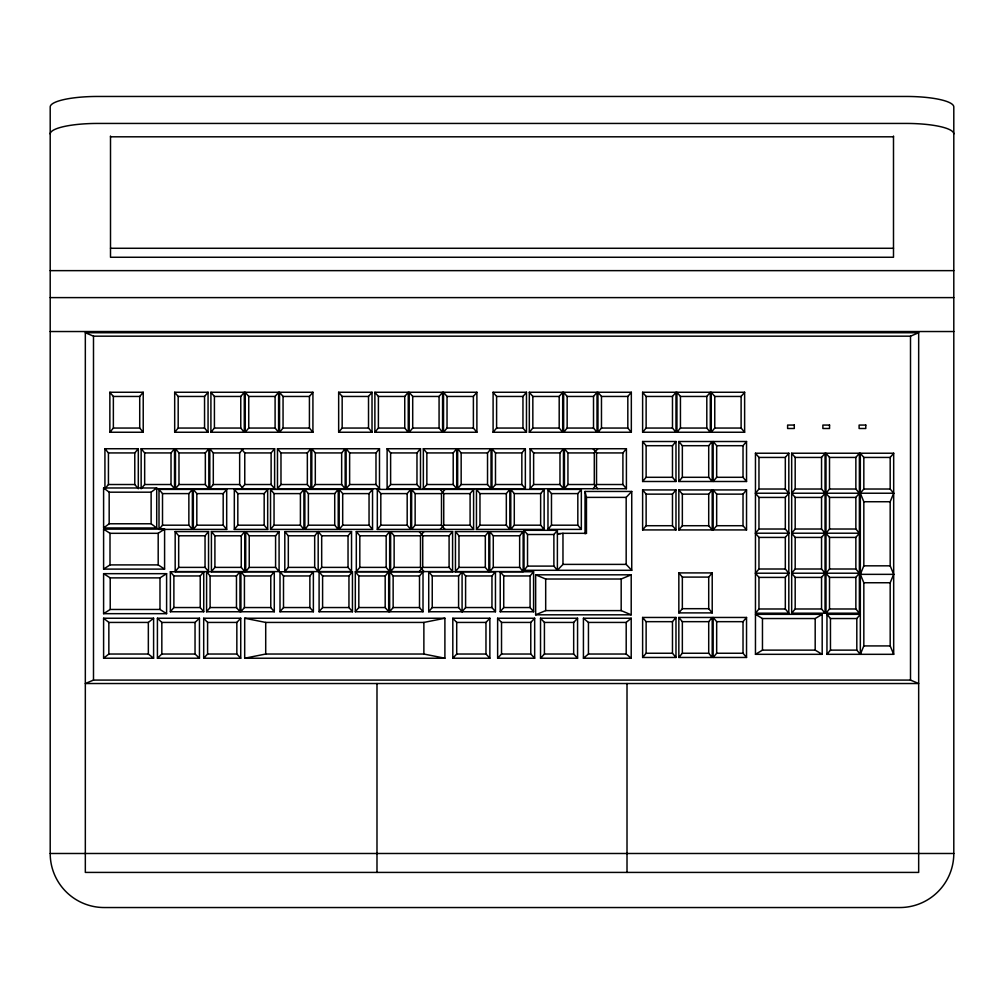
<?xml version="1.0" encoding="UTF-8"?>
<svg xmlns="http://www.w3.org/2000/svg" width="1004" height="1004" viewBox="0 0 1004 1004"><rect width="100%" height="100%" fill="white"/><g stroke="black" fill="none" stroke-linecap="round" stroke-linejoin="round"><path stroke-width="1.5" d="M860.328 574.351L863.829 565.829L863.829 501.736L860.328 493.228L863.829 489.023L863.829 457.435L860.328 453.231L893.685 453.231L893.685 654.319L826.957 654.319L826.957 614.335L860.328 614.335L856.814 618.539L856.814 650.128L860.328 654.319L863.829 645.923L863.829 582.747L860.328 574.351L893.685 574.351L890.184 565.829L890.184 501.736L893.685 493.228L890.184 489.023L890.184 457.435L893.685 453.231M893.685 654.319L890.184 645.923L890.184 582.747L893.685 574.351M109.863 432.247L113.364 428.055L113.364 396.454L109.863 392.263L143.221 392.263L143.221 432.247L109.863 432.247L109.863 392.263M143.221 432.247L139.719 428.055L139.719 396.454L143.221 392.263M104.931 448.738L108.432 452.929L108.432 484.518L104.931 488.722L104.931 448.738L138.301 448.738L138.301 488.722L134.787 484.518L134.787 452.929L138.301 448.738M174.683 432.247L178.185 428.055L178.185 396.454L174.683 392.263L208.054 392.263L208.054 432.247L174.683 432.247L174.683 392.263M208.054 432.247L204.552 428.055L204.552 396.454L208.054 392.263M141.15 448.738L144.664 452.929L144.664 484.518L141.15 488.722L141.15 448.738L174.52 448.738L174.52 488.722L156.323 488.722M174.52 488.722L171.019 484.518L171.019 452.929L174.52 448.738M210.915 432.247L214.417 428.055L214.417 396.454L210.915 392.263L244.273 392.263L244.273 432.247L210.915 432.247L210.915 392.263M244.273 432.247L240.772 428.055L240.772 396.454L244.273 392.263M175.474 488.722L178.976 484.518L178.976 452.929L175.474 448.738L208.845 448.738L208.845 488.722L175.474 488.722L175.474 448.738M208.845 488.722L205.343 484.518L205.343 452.929L208.845 448.738M159.008 529.397L162.51 525.192L162.51 493.604L159.008 489.4L192.366 489.4L192.366 529.397L159.008 529.397L159.008 489.4M192.366 529.397L188.865 525.192L188.865 493.604L192.366 489.4M245.227 432.247L248.741 428.055L248.741 396.454L245.227 392.263L278.597 392.263L278.597 432.247L245.227 432.247L245.227 392.263M278.597 432.247L275.096 428.055L275.096 396.454L278.597 392.263M209.798 488.722L213.3 484.518L213.3 452.929L209.798 448.738L274.619 448.738L274.619 488.722L209.798 488.722L209.798 448.738M243.169 488.722L239.655 484.518L239.655 452.929L243.169 448.738M193.32 529.397L196.822 525.192L196.822 493.604L193.32 489.4L226.691 489.4L226.691 529.397L193.32 529.397L193.32 489.4M226.691 529.397L223.189 525.192L223.189 493.604L226.691 489.4M279.551 432.247L283.053 428.055L283.053 396.454L279.551 392.263L312.922 392.263L312.922 432.247L279.551 432.247L279.551 392.263M312.922 432.247L309.42 428.055L309.42 396.454L312.922 392.263M241.261 488.722L244.763 484.518L244.763 452.929L241.261 448.738M274.619 488.722L271.118 484.518L271.118 452.929L274.619 448.738M175.173 571.577L178.674 567.385L178.674 535.785L175.173 531.593L208.543 531.593L208.543 571.577L175.173 571.577L175.173 531.593M208.543 571.577L205.042 567.385L205.042 535.785L208.543 531.593M234.321 529.397L237.822 525.192L237.822 493.604L234.321 489.4L267.679 489.4L267.679 529.397L234.321 529.397L234.321 489.4M267.679 529.397L264.177 525.192L264.177 493.604L267.679 489.4M170.366 611.75L173.88 607.545L173.88 575.957L170.366 571.753L203.737 571.753L203.737 611.75L170.366 611.75L170.366 571.753M203.737 611.75L200.235 607.545L200.235 575.957L203.737 571.753M277.48 488.722L280.982 484.518L280.982 452.929L277.48 448.738L310.851 448.738L310.851 488.722L277.48 488.722L277.48 448.738M310.851 488.722L307.349 484.518L307.349 452.929L310.851 448.738M211.405 571.577L214.906 567.385L214.906 535.785L211.405 531.593L244.775 531.593L244.775 571.577L211.405 571.577L211.405 531.593M244.775 571.577L241.261 567.385L241.261 535.785L244.775 531.593M338.662 432.247L342.163 428.055L342.163 396.454L338.662 392.263L372.02 392.263L372.02 432.247L338.662 432.247L338.662 392.263M372.02 432.247L368.518 428.055L368.518 396.454L372.02 392.263M270.54 529.397L274.042 525.192L274.042 493.604L270.54 489.4L303.911 489.4L303.911 529.397L270.54 529.397L270.54 489.4M303.911 529.397L300.409 525.192L300.409 493.604L303.911 489.4M206.598 611.75L210.1 607.545L210.1 575.957L206.598 571.753L239.969 571.753L239.969 611.75L206.598 611.75L206.598 571.753M239.969 611.75L236.467 607.545L236.467 575.957L239.969 571.753M311.805 488.722L315.306 484.518L315.306 452.929L311.805 448.738L345.175 448.738L345.175 488.722L311.805 488.722L311.805 448.738M345.175 488.722L341.661 484.518L341.661 452.929L345.175 448.738M245.716 571.577L249.23 567.385L249.23 535.785L245.716 531.593L279.087 531.593L279.087 571.577L245.716 571.577L245.716 531.593M279.087 571.577L275.585 567.385L275.585 535.785L279.087 531.593M374.881 432.247L378.395 428.055L378.395 396.454L374.881 392.263L408.251 392.263L408.251 432.247L374.881 432.247L374.881 392.263M408.251 432.247L404.75 428.055L404.75 396.454L408.251 392.263M304.865 529.397L308.366 525.192L308.366 493.604L304.865 489.4L338.235 489.4L338.235 529.397L304.865 529.397L304.865 489.4M338.235 529.397L334.721 525.192L334.721 493.604L338.235 489.4M240.922 611.75L244.424 607.545L244.424 575.957L240.922 571.753L274.28 571.753L274.28 611.75L240.922 611.75L240.922 571.753M274.28 611.75L270.779 607.545L270.779 575.957L274.28 571.753M346.129 488.722L349.63 484.518L349.63 452.929L346.129 448.738L379.487 448.738L379.487 488.722L346.129 488.722L346.129 448.738M379.487 488.722L375.985 484.518L375.985 452.929L379.487 448.738M284.81 571.577L288.311 567.385L288.311 535.785L284.81 531.593L351.538 531.593L351.538 571.577L284.81 571.577L284.81 531.593M314.679 535.785L318.18 531.593L321.682 535.785L321.682 567.385L318.18 571.577L314.679 567.385L314.679 535.785L288.311 535.785M409.205 432.247L412.707 428.055L412.707 396.454L409.205 392.263L442.576 392.263L442.576 432.247L409.205 432.247L409.205 392.263M442.576 432.247L439.074 428.055L439.074 396.454L442.576 392.263M339.189 529.397L342.69 525.192L342.69 493.604L339.189 489.4L372.547 489.4L372.547 529.397L339.189 529.397L339.189 489.4M372.547 529.397L369.045 525.192L369.045 493.604L372.547 489.4M280.003 611.75L283.505 607.545L283.505 575.957L280.003 571.753L313.373 571.753L313.373 611.75L280.003 611.75L280.003 571.753M313.373 611.75L309.872 607.545L309.872 575.957L313.373 571.753M351.538 571.577L348.037 567.385L348.037 535.785L351.538 531.593M387.117 488.722L390.619 484.518L390.619 452.929L387.117 448.738L420.488 448.738L420.488 488.722L387.117 488.722L387.117 448.738M420.488 488.722L416.974 484.518L416.974 452.929L420.488 448.738M443.53 432.247L447.031 428.055L447.031 396.454L443.53 392.263L476.887 392.263L476.887 432.247L443.53 432.247L443.53 392.263M476.887 432.247L473.386 428.055L473.386 396.454L476.887 392.263M377.316 529.397L380.817 525.192L380.817 493.604L377.316 489.4L410.686 489.4L410.686 529.397L377.316 529.397L377.316 489.4M410.686 529.397L407.185 525.192L407.185 493.604L410.686 489.4M319.096 611.75L322.598 607.545L322.598 575.957L319.096 571.753L352.454 571.753L352.454 611.75L319.096 611.75L319.096 571.753M352.454 611.75L348.953 607.545L348.953 575.957L352.454 571.753M423.349 488.722L426.851 484.518L426.851 452.929L423.349 448.738L456.707 448.738L456.707 488.722L423.349 488.722L423.349 448.738M456.707 488.722L453.206 484.518L453.206 452.929L456.707 448.738M389.677 571.577L356.307 571.577L359.808 567.385L359.808 535.785L356.307 531.593L389.677 531.593L389.64 611.75L423.01 611.75L423.01 571.753L389.64 571.753M389.64 611.75L393.141 607.545L393.141 575.957L386.176 567.385L386.176 535.785L389.677 531.593M411.64 529.397L415.141 525.192L415.141 493.604L411.64 489.4L473.599 489.4L473.599 529.397L411.64 529.397L411.64 489.4M444.998 529.397L441.496 525.192L441.496 493.604L444.998 489.4M493.102 432.247L496.603 428.055L496.603 396.454L493.102 392.263L526.472 392.263L526.472 432.247L493.102 432.247L493.102 392.263M526.472 432.247L522.958 428.055L522.958 396.454L526.472 392.263M457.661 488.722L461.162 484.518L461.162 452.929L457.661 448.738L491.031 448.738L491.031 488.722L457.661 488.722L457.661 448.738M491.031 488.722L487.53 484.518L487.53 452.929L491.031 448.738M355.316 611.75L358.817 607.545L358.817 575.957L355.316 571.753L388.686 571.753L388.686 611.75L355.316 611.75L355.316 571.753M388.686 611.75L385.185 607.545L385.185 575.957L388.686 571.753M390.631 571.577L394.133 567.385L394.133 535.785L390.631 531.593L452.591 531.593L452.591 571.577L390.631 571.577L390.631 531.593M424.002 571.577L420.488 567.385L420.488 535.785L424.002 531.593M440.241 529.397L443.743 525.192L443.743 493.604L440.241 489.4M473.599 529.397L470.098 525.192L470.098 493.604L473.599 489.4M529.321 432.247L532.835 428.055L532.835 396.454L529.321 392.263L562.692 392.263L562.692 432.247L529.321 432.247L529.321 392.263M562.692 432.247L559.19 428.055L559.19 396.454L562.692 392.263M419.233 571.577L422.734 567.385L422.734 535.785L419.233 531.593M452.591 571.577L449.089 567.385L449.089 535.785L452.591 531.593M491.985 488.722L495.487 484.518L495.487 452.929L491.985 448.738L525.356 448.738L525.356 488.722L491.985 488.722L491.985 448.738M525.356 488.722L521.842 484.518L521.842 452.929L525.356 448.738M423.01 611.75L419.509 607.545L419.509 575.957L423.01 571.753M476.461 529.397L479.962 525.192L479.962 493.604L476.461 489.4L509.831 489.4L509.831 529.397L476.461 529.397L476.461 489.4M509.831 529.397L506.33 525.192L506.33 493.604L509.831 489.4M563.646 432.247L567.147 428.055L567.147 396.454L563.646 392.263L597.016 392.263L597.016 432.247L563.646 432.247L563.646 392.263M597.016 432.247L593.515 428.055L593.515 396.454L597.016 392.263M455.452 571.577L458.966 567.385L458.966 535.785L455.452 531.593L488.822 531.593L488.822 571.577L455.452 571.577L455.452 531.593M488.822 571.577L485.321 567.385L485.321 535.785L488.822 531.593M530.112 488.722L533.626 484.518L533.626 452.929L530.112 448.738L563.482 448.738L563.482 488.722L530.112 488.722L530.112 448.738M563.482 488.722L559.981 484.518L559.981 452.929L563.482 448.738M428.721 611.75L432.235 607.545L432.235 575.957L428.721 571.753L495.461 571.753L495.461 611.75L428.721 611.75L428.721 571.753M458.59 575.957L462.091 571.753L465.592 575.957L465.592 607.545L462.091 611.75L458.59 607.545L458.59 575.957L432.235 575.957M510.785 529.397L514.286 525.192L514.286 493.604L510.785 489.4L544.155 489.4L544.155 529.397L510.785 529.397L510.785 489.4M544.155 529.397L540.641 525.192L540.641 493.604L544.155 489.4M597.97 432.247L601.471 428.055L601.471 396.454L597.97 392.263L631.328 392.263L631.328 432.247L597.97 432.247L597.97 392.263M631.328 432.247L627.826 428.055L627.826 396.454L631.328 392.263M489.776 571.577L493.278 567.385L493.278 535.785L489.776 531.593L523.147 531.593L523.147 571.577L489.776 571.577L489.776 531.593M523.147 571.577L519.645 567.385L519.645 535.785L523.147 531.593M564.436 488.722L567.938 484.518L567.938 452.929L564.436 448.738L626.408 448.738L626.408 488.722L564.436 488.722L564.436 448.738M597.807 488.722L594.305 484.518L594.305 452.929L597.807 448.738M495.461 611.75L491.96 607.545L491.96 575.957L495.461 571.753M547.971 529.397L551.472 525.192L551.472 493.604L547.971 489.4L581.329 489.4L581.329 529.397L547.971 529.397L547.971 489.4M581.329 529.397L577.827 525.192L577.827 493.604L581.329 489.4M524.025 570.297L527.527 566.105L527.527 534.504L524.025 530.313L557.383 530.313L557.383 570.297L562.968 564.386L562.968 533.312L586.462 533.312L586.462 497.382L585.031 491.458L631.742 491.458L631.742 570.297L524.025 570.297L524.025 530.313M557.383 570.297L553.882 566.105L553.882 534.504L557.383 530.313M593.038 488.722L596.539 484.518L596.539 452.929L593.038 448.738M626.408 488.722L622.907 484.518L622.907 452.929L626.408 448.738M642.623 432.247L646.124 428.055L646.124 396.454L642.623 392.263L675.981 392.263L675.981 432.247L642.623 432.247L642.623 392.263M675.981 432.247L672.479 428.055L672.479 396.454L675.981 392.263M500.23 611.75L503.732 607.545L503.732 575.957L500.23 571.753L533.588 571.753L533.588 611.75L500.23 611.75L500.23 571.753M533.588 611.75L530.087 607.545L530.087 575.957L533.588 571.753M676.934 432.247L680.436 428.055L680.436 396.454L676.934 392.263L710.305 392.263L710.305 432.247L676.934 432.247L676.934 392.263M710.305 432.247L706.803 428.055L706.803 396.454L710.305 392.263M642.623 481.493L646.124 477.302L646.124 445.701L642.623 441.509L675.981 441.509L675.981 481.493L642.623 481.493L642.623 441.509M675.981 481.493L672.479 477.302L672.479 445.701L675.981 441.509M711.259 432.247L714.76 428.055L714.76 396.454L711.259 392.263L744.629 392.263L744.629 432.247L711.259 432.247L711.259 392.263M744.629 432.247L741.115 428.055L741.115 396.454L744.629 392.263M678.842 481.493L682.343 477.302L682.343 445.701L678.842 441.509L712.212 441.509L712.212 481.493L678.842 481.493L678.842 441.509M712.212 481.493L708.711 477.302L708.711 445.701L712.212 441.509M642.623 529.924L646.124 525.719L646.124 494.131L642.623 489.927L675.981 489.927L675.981 529.924L642.623 529.924L642.623 489.927M675.981 529.924L672.479 525.719L672.479 494.131L675.981 489.927M713.166 481.493L716.668 477.302L716.668 445.701L713.166 441.509L746.537 441.509L746.537 481.493L713.166 481.493L713.166 441.509M746.537 481.493L743.023 477.302L743.023 445.701L746.537 441.509M678.842 529.924L682.343 525.719L682.343 494.131L678.842 489.927L712.212 489.927L712.212 529.924L678.842 529.924L678.842 489.927M712.212 529.924L708.711 525.719L708.711 494.131L712.212 489.927M713.166 529.924L716.668 525.719L716.668 494.131L713.166 489.927L746.537 489.927L746.537 529.924L713.166 529.924L713.166 489.927M746.537 529.924L743.023 525.719L743.023 494.131L746.537 489.927M755.46 613.193L758.961 608.989L758.961 577.4L755.46 573.209L758.961 569.004L758.961 537.416L755.46 533.212L758.961 529.02L758.961 497.419L755.46 493.228L758.961 489.023L758.961 457.435L755.46 453.231L788.818 453.231L788.818 613.193L755.46 613.193L755.46 453.231M788.818 613.193L785.316 608.989L785.316 577.4L788.818 573.209L785.316 569.004L785.316 537.416L788.818 533.212L785.316 529.02L785.316 497.419L788.818 493.228L785.316 489.023L785.316 457.435L788.818 453.231M678.842 612.892L682.343 608.688L682.343 577.099L678.842 572.907L712.212 572.907L712.212 612.892L678.842 612.892L678.842 572.907M712.212 612.892L708.711 608.688L708.711 577.099L712.212 572.907M642.623 657.457L646.124 653.253L646.124 621.664L642.623 617.46L675.981 617.46L675.981 657.457L642.623 657.457L642.623 617.46M675.981 657.457L672.479 653.253L672.479 621.664L675.981 617.46M791.679 613.193L795.181 608.989L795.181 577.4L791.679 573.209L795.181 569.004L795.181 537.416L791.679 533.212L795.181 529.02L795.181 497.419L791.679 493.228L795.181 489.023L795.181 457.435L791.679 453.231L825.05 453.231L825.05 613.193L791.679 613.193L791.679 453.231M825.05 613.193L821.548 608.989L821.548 577.4L825.05 573.209L821.548 569.004L821.548 537.416L825.05 533.212L821.548 529.02L821.548 497.419L825.05 493.228L821.548 489.023L821.548 457.435L825.05 453.231M678.842 657.457L682.343 653.253L682.343 621.664L678.842 617.46L712.212 617.46L712.212 657.457L678.842 657.457L678.842 617.46M712.212 657.457L708.711 653.253L708.711 621.664L712.212 617.46M826.003 613.193L829.505 608.989L829.505 577.4L826.003 573.209L829.505 569.004L829.505 537.416L826.003 533.212L829.505 529.02L829.505 497.419L826.003 493.228L829.505 489.023L829.505 457.435L826.003 453.231L859.374 453.231L859.374 613.193L826.003 613.193L826.003 453.231M859.374 613.193L855.86 608.989L855.86 577.4L859.374 573.209L855.86 569.004L855.86 537.416L859.374 533.212L855.86 529.02L855.86 497.419L859.374 493.228L855.86 489.023L855.86 457.435L859.374 453.231M713.166 657.457L716.668 653.253L716.668 621.664L713.166 617.46L746.537 617.46L746.537 657.457L713.166 657.457L713.166 617.46M746.537 657.457L743.023 653.253L743.023 621.664L746.537 617.46M826.957 654.319L830.459 650.128L830.459 618.539L826.957 614.335M203.699 658.222L207.59 654.031L207.59 622.43L203.699 618.238L240.734 618.238L240.734 658.222L203.699 658.222L203.699 618.238M240.734 658.222L236.844 654.031L236.844 622.43L240.734 618.238M452.817 658.222L456.707 654.031L456.707 622.43L452.817 618.238L489.864 618.238L489.864 658.222L452.817 658.222L452.817 618.238M489.864 658.222L485.974 654.031L485.974 622.43L489.864 618.238M497.633 658.222L501.523 654.031L501.523 622.43L497.633 618.238L534.668 618.238L534.668 658.222L497.633 658.222L497.633 618.238M534.668 658.222L530.777 654.031L530.777 622.43L534.668 618.238M540.528 658.222L544.419 654.031L544.419 622.43L540.528 618.238L577.564 618.238L577.564 658.222L540.528 658.222L540.528 618.238M577.564 658.222L573.673 654.031L573.673 622.43L577.564 618.238M631.742 570.297L626.17 564.386L626.17 497.382L631.742 491.458M157.415 658.222L161.832 654.031L195.04 654.031L199.457 658.222L199.457 618.238L157.415 618.238L157.415 658.222L199.457 658.222M157.415 618.238L161.832 622.43L195.04 622.43L199.457 618.238M583.424 658.222L588.444 654.031L626.195 654.031L631.202 658.222L631.202 618.238L583.424 618.238L583.424 658.222L631.202 658.222M583.424 618.238L588.444 622.43L626.195 622.43L631.202 618.238M103.6 658.222L108.846 654.031L148.341 654.031L153.599 658.222L153.599 618.238L103.6 618.238L103.6 658.222L153.599 658.222M103.6 618.238L108.846 622.43L148.341 622.43L153.599 618.238M103.6 527.978L109.172 523.774L151.127 523.774L156.712 527.978L156.712 487.982L103.6 487.982L103.6 527.978L156.712 527.978M103.6 487.982L109.172 492.186L151.127 492.186L156.712 487.982M103.6 569.105L110.001 564.901L158.193 564.901L164.593 569.105L164.593 529.121L103.6 529.121L103.6 569.105L164.593 569.105M103.6 529.121L110.001 533.312L158.193 533.312L164.593 529.121M103.6 613.67L110.214 609.466L159.987 609.466L166.601 613.67L166.601 573.673L103.6 573.673L103.6 613.67L166.601 613.67M103.6 573.673L110.214 577.877L159.987 577.877L166.601 573.673M755.46 654.319L762.463 650.128L815.185 650.128L822.188 654.319L822.188 614.335L755.46 614.335L755.46 654.319L822.188 654.319M755.46 614.335L762.463 618.539L815.185 618.539L822.188 614.335M93.497 680.084L85.327 683.523L918.673 683.523L910.502 680.084L93.497 680.084L93.497 336.177L85.327 332.738L85.327 872.413L918.673 872.413L918.673 332.738L85.327 332.738M93.497 336.177L910.502 336.177L918.673 332.738M535.647 614.812L545.687 610.608L621.175 610.608L631.202 614.812L631.202 574.815L535.647 574.815L535.647 614.812L631.202 614.812M535.647 574.815L545.687 579.019L621.175 579.019L631.202 574.815M586.462 533.312L585.031 533.739L585.031 491.458M244.687 658.222L265.709 654.031L423.876 654.031L444.897 658.222L444.897 618.238L244.687 618.238L244.687 658.222L444.897 658.222M244.687 618.238L265.709 622.43L423.876 622.43L444.897 618.238M562.968 533.312L557.383 533.739L560.458 533.739M110.503 136.808L893.497 136.808M110.503 248.277L893.497 248.277M50.2 270.641L953.8 270.641M50.2 297.611L953.8 297.611M50.2 331.533L953.8 331.533M113.364 396.454L139.719 396.454M178.185 396.454L204.552 396.454M214.417 396.454L240.772 396.454M248.741 396.454L275.096 396.454M283.053 396.454L309.42 396.454M342.163 396.454L368.518 396.454M378.395 396.454L404.75 396.454M412.707 396.454L439.074 396.454M447.031 396.454L473.386 396.454M496.603 396.454L522.958 396.454M532.835 396.454L559.19 396.454M567.147 396.454L593.515 396.454M601.471 396.454L627.826 396.454M646.124 396.454L672.479 396.454M680.436 396.454L706.803 396.454M714.76 396.454L741.115 396.454M113.364 428.055L139.719 428.055M178.185 428.055L204.552 428.055M214.417 428.055L240.772 428.055M248.741 428.055L275.096 428.055M283.053 428.055L309.42 428.055M342.163 428.055L368.518 428.055M378.395 428.055L404.75 428.055M412.707 428.055L439.074 428.055M447.031 428.055L473.386 428.055M496.603 428.055L522.958 428.055M532.835 428.055L559.19 428.055M567.147 428.055L593.515 428.055M601.471 428.055L627.826 428.055M646.124 428.055L672.479 428.055M680.436 428.055L706.803 428.055M714.76 428.055L741.115 428.055M646.124 445.701L672.479 445.701M682.343 445.701L708.711 445.701M716.668 445.701L743.023 445.701M108.432 452.929L134.787 452.929M144.664 452.929L171.019 452.929M178.976 452.929L205.343 452.929M213.3 452.929L239.655 452.929M244.763 452.929L271.118 452.929M280.982 452.929L307.349 452.929M315.306 452.929L341.661 452.929M349.63 452.929L375.985 452.929M390.619 452.929L416.974 452.929M426.851 452.929L453.206 452.929M461.162 452.929L487.53 452.929M495.487 452.929L521.842 452.929M533.626 452.929L559.981 452.929M567.938 452.929L594.305 452.929M596.539 452.929L622.907 452.929M758.961 457.435L785.316 457.435M795.181 457.435L821.548 457.435M829.505 457.435L855.86 457.435M863.829 457.435L890.184 457.435M646.124 477.302L672.479 477.302M682.343 477.302L708.711 477.302M716.668 477.302L743.023 477.302M108.432 484.518L134.787 484.518M144.664 484.518L171.019 484.518M178.976 484.518L205.343 484.518M213.3 484.518L239.655 484.518M244.763 484.518L271.118 484.518M280.982 484.518L307.349 484.518M315.306 484.518L341.661 484.518M349.63 484.518L375.985 484.518M390.619 484.518L416.974 484.518M426.851 484.518L453.206 484.518M461.162 484.518L487.53 484.518M495.487 484.518L521.842 484.518M533.626 484.518L559.981 484.518M567.938 484.518L594.305 484.518M596.539 484.518L622.907 484.518M758.961 489.023L785.316 489.023M795.181 489.023L821.548 489.023M829.505 489.023L855.86 489.023M863.829 489.023L890.184 489.023M755.46 493.228L788.818 493.228M791.679 493.228L825.05 493.228M826.003 493.228L859.374 493.228M860.328 493.228L893.685 493.228M162.51 493.604L188.865 493.604M196.822 493.604L223.189 493.604M237.822 493.604L264.177 493.604M274.042 493.604L300.409 493.604M308.366 493.604L334.721 493.604M342.69 493.604L369.045 493.604M380.817 493.604L407.185 493.604M415.141 493.604L441.496 493.604M443.743 493.604L470.098 493.604M479.962 493.604L506.33 493.604M514.286 493.604L540.641 493.604M551.472 493.604L577.827 493.604M646.124 494.131L672.479 494.131M682.343 494.131L708.711 494.131M716.668 494.131L743.023 494.131M586.462 497.382L626.17 497.382M758.961 497.419L785.316 497.419M795.181 497.419L821.548 497.419M829.505 497.419L855.86 497.419M863.829 501.736L890.184 501.736M162.51 525.192L188.865 525.192M196.822 525.192L223.189 525.192M237.822 525.192L264.177 525.192M274.042 525.192L300.409 525.192M308.366 525.192L334.721 525.192M342.69 525.192L369.045 525.192M380.817 525.192L407.185 525.192M415.141 525.192L441.496 525.192M443.743 525.192L470.098 525.192M479.962 525.192L506.33 525.192M514.286 525.192L540.641 525.192M551.472 525.192L577.827 525.192M646.124 525.719L672.479 525.719M682.343 525.719L708.711 525.719M716.668 525.719L743.023 525.719M758.961 529.02L785.316 529.02M795.181 529.02L821.548 529.02M829.505 529.02L855.86 529.02M755.46 533.212L788.818 533.212M791.679 533.212L825.05 533.212M826.003 533.212L859.374 533.212M527.527 534.504L553.882 534.504M178.674 535.785L205.042 535.785M214.906 535.785L241.261 535.785M249.23 535.785L275.585 535.785M321.682 535.785L348.037 535.785M359.808 535.785L386.176 535.785M394.133 535.785L420.488 535.785M422.734 535.785L449.089 535.785M458.966 535.785L485.321 535.785M493.278 535.785L519.645 535.785M758.961 537.416L785.316 537.416M795.181 537.416L821.548 537.416M829.505 537.416L855.86 537.416M562.968 564.386L626.17 564.386M863.829 565.829L890.184 565.829M527.527 566.105L553.882 566.105M178.674 567.385L205.042 567.385M214.906 567.385L241.261 567.385M249.23 567.385L275.585 567.385M288.311 567.385L314.679 567.385M321.682 567.385L348.037 567.385M359.808 567.385L386.176 567.385M394.133 567.385L420.488 567.385M422.734 567.385L449.089 567.385M458.966 567.385L485.321 567.385M493.278 567.385L519.645 567.385M758.961 569.004L785.316 569.004M795.181 569.004L821.548 569.004M829.505 569.004L855.86 569.004M755.46 573.209L788.818 573.209M791.679 573.209L825.05 573.209M826.003 573.209L859.374 573.209M173.88 575.957L200.235 575.957M210.1 575.957L236.467 575.957M244.424 575.957L270.779 575.957M283.505 575.957L309.872 575.957M322.598 575.957L348.953 575.957M358.817 575.957L385.185 575.957M393.141 575.957L419.509 575.957M465.592 575.957L491.96 575.957M503.732 575.957L530.087 575.957M682.343 577.099L708.711 577.099M758.961 577.4L785.316 577.4M795.181 577.4L821.548 577.4M829.505 577.4L855.86 577.4M863.829 582.747L890.184 582.747M173.88 607.545L200.235 607.545M210.1 607.545L236.467 607.545M244.424 607.545L270.779 607.545M283.505 607.545L309.872 607.545M322.598 607.545L348.953 607.545M358.817 607.545L385.185 607.545M393.141 607.545L419.509 607.545M432.235 607.545L458.59 607.545M465.592 607.545L491.96 607.545M503.732 607.545L530.087 607.545M682.343 608.688L708.711 608.688M758.961 608.989L785.316 608.989M795.181 608.989L821.548 608.989M829.505 608.989L855.86 608.989M830.459 618.539L856.814 618.539M646.124 621.664L672.479 621.664M682.343 621.664L708.711 621.664M716.668 621.664L743.023 621.664M207.59 622.43L236.844 622.43M456.707 622.43L485.974 622.43M501.523 622.43L530.777 622.43M544.419 622.43L573.673 622.43M863.829 645.923L890.184 645.923M830.459 650.128L856.814 650.128M646.124 653.253L672.479 653.253M682.343 653.253L708.711 653.253M716.668 653.253L743.023 653.253M207.59 654.031L236.844 654.031M456.707 654.031L485.974 654.031M501.523 654.031L530.777 654.031M544.419 654.031L573.673 654.031M50.2 853.488L953.8 853.488L953.8 106.976A47.401 10.504 0 0 0 906.399 96.459L97.601 96.459A47.401 10.504 0 0 0 50.2 106.976L50.2 853.488A54.04 54.04 0 0 0 104.24 907.541L899.76 907.541A54.04 54.04 0 0 0 953.8 853.488M910.502 336.177L910.502 680.084M893.497 136.042L893.497 257.262L110.503 257.262L110.503 136.042M860.328 453.231L860.328 654.319M815.185 618.539L815.185 650.128M762.463 618.539L762.463 650.128M627.011 683.523L627.011 872.413M626.195 622.43L626.195 654.031M621.175 579.019L621.175 610.608M588.444 622.43L588.444 654.031M545.687 579.019L545.687 610.608M462.091 571.753L462.091 611.75M423.876 622.43L423.876 654.031M376.989 683.523L376.989 872.413M356.307 531.593L356.307 571.577M318.18 531.593L318.18 571.577M265.709 622.43L265.709 654.031M195.04 622.43L195.04 654.031M161.832 622.43L161.832 654.031M159.987 577.877L159.987 609.466M158.193 533.312L158.193 564.901M151.127 492.186L151.127 523.774M148.341 622.43L148.341 654.031M110.214 577.877L110.214 609.466M110.001 533.312L110.001 564.901M109.172 492.186L109.172 523.774M108.846 622.43L108.846 654.031M50.2 133.946A47.401 10.504 0 0 1 97.601 123.442L906.399 123.442A47.401 10.504 0 0 1 953.8 133.946M794.277 425.068L787.613 425.068L787.613 428.495L794.277 428.495L794.277 425.068M829.555 425.068L822.878 425.068L822.878 428.495L829.555 428.495L829.555 425.068M865.787 425.068L859.11 425.068L859.11 428.495L865.787 428.495L865.787 425.068"/></g></svg>
